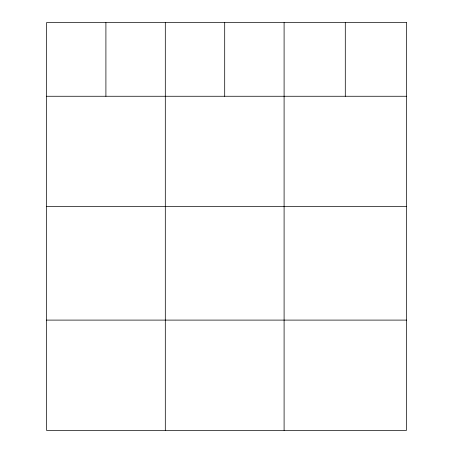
<?xml version="1.0" encoding="UTF-8"?>
<svg xmlns="http://www.w3.org/2000/svg" width="453" height="453" viewBox="0 0 453 453"><rect width="100%" height="100%" fill="white"/><g stroke="black" fill="none" stroke-linecap="round" stroke-linejoin="round"><path stroke-width="0.68" d="M46.512 96.263L406.488 96.263M46.512 206.511L406.488 206.511M46.512 320.101L406.488 320.101M345.294 22.65L345.294 96.263M284.099 22.65L284.099 430.35M224.699 22.65L224.699 96.263M165.305 22.65L165.305 430.35M105.906 22.65L105.906 96.263M406.488 22.65L46.512 22.65L46.512 430.35L406.488 430.35L406.488 22.65"/></g></svg>
